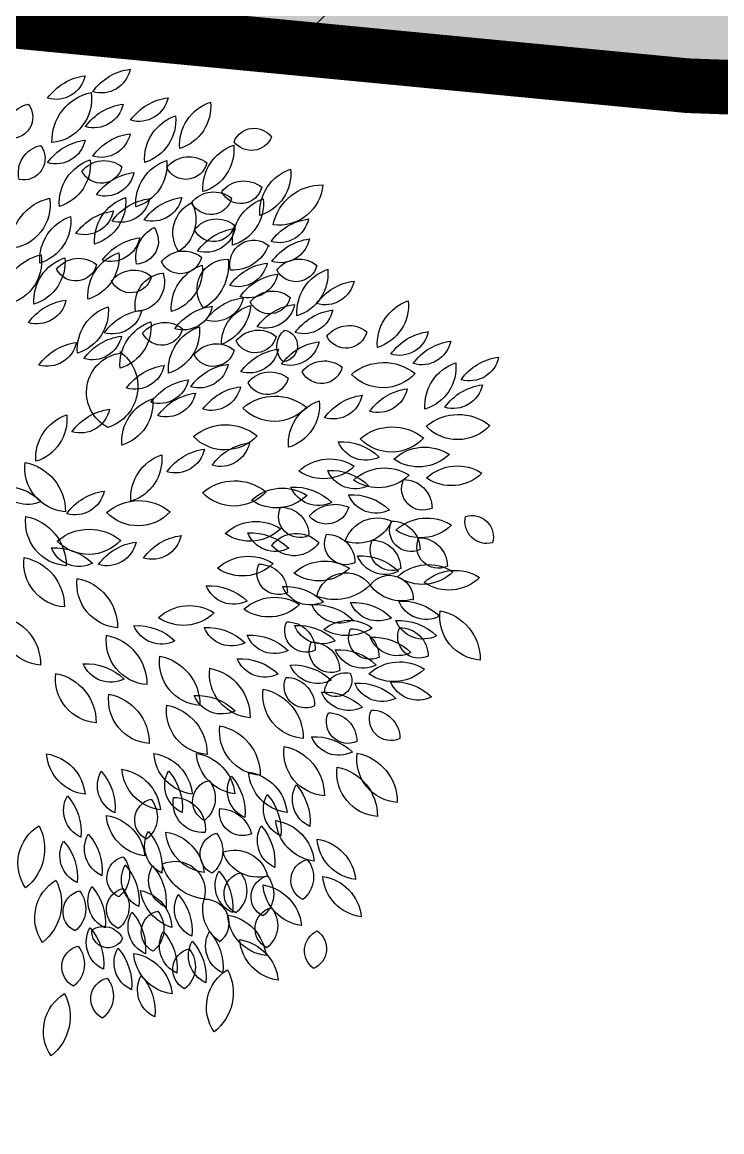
# Model space of a CAD drawing. Header units: metres. Extents: x 1097510 to 2158594, y 877039 to 1751652.
# Drawn here: x 1097627.96 to 1097634.37, y 877193.85 to 877204 of the extents above; entities that cross this region are included whole.
import ezdxf

# ---------------------------------------------------------------- set-up
doc = ezdxf.new("R2010")
doc.units = ezdxf.units.M
doc.header["$XCLIPFRAME"] = 0
doc.linetypes.add('DASHED', pattern=[0.75, 0.5, -0.25])
for name, color, linetype in [('C-TOPO-MINR', 8, 'Continuous'), ('DWGAUTOCAD.COM', 7, 'Continuous'), ('Foto Dron', 7, 'Continuous'), ('WWW.DWGAUTOCAD.COM', 7, 'Continuous')]:
    doc.layers.add(name, color=color, linetype=linetype)
picture_1 = doc.add_image_def('image1.tif', size_in_pixel=(3465, 4096))

# ---------------------------------------------------------------- blocks, each defined once
blk = doc.blocks.new('A$C40F70BF2')
at = {"color": 64}
for p, q in [((1.395, 3.412), (1.345, 4.14)), ((1.404, 3.622), (1.407, 3.935)), ((1.937, 3.412), (2.147, 3.983)), ((1.411, 3.538), (1.419, 3.905)), ((2.062, 3.679), (2.135, 3.824)), ((2.077, 3.788), (2.151, 3.896)), ((2.135, 3.824), (2.077, 3.788)), ((1.448, 3.313), (1.496, 3.752)), ((1.529, 3.679), (1.455, 3.289)), ((1.989, 3.487), (2.151, 3.679)), ((2.033, 3.595), (2.135, 3.727)), ((2.151, 3.679), (2.033, 3.595)), ((2.135, 3.727), (2.062, 3.679)), ((1.455, 3.289), (1.55, 3.622)), ((1.974, 3.403), (2.165, 3.619)), ((2.165, 3.571), (1.974, 3.403)), ((2.165, 3.619), (1.989, 3.487)), ((1.389, 3.49), (1.353, 3.553)), ((1.393, 3.445), (1.356, 3.526)), ((1.393, 3.403), (1.356, 3.493)), ((1.411, 3.334), (1.36, 3.445)), ((2.18, 3.523), (1.96, 3.294)), ((1.43, 3.289), (1.349, 3.412)), ((1.426, 3.264), (1.353, 3.376)), ((1.536, 2.871), (1.395, 3.412)), ((1.587, 3.114), (1.683, 3.328)), ((1.919, 2.785), (1.937, 3.412)), ((1.701, 3.289), (1.591, 3.078)), ((1.96, 3.006), (2.18, 3.198)), ((2.006, 2.139), (3.105, 3.225)), ((3.002, 3.21), (2.973, 3.114)), ((3.032, 3.234), (3.002, 3.162)), ((3.002, 3.162), (3.002, 3.21)), ((1.591, 3.078), (1.587, 3.114)), ((1.606, 2.916), (1.705, 3.132)), ((2.797, 3.138), (2.753, 2.909)), ((2.855, 3.162), (2.797, 2.933)), ((2.797, 2.933), (2.797, 3.138)), ((2.885, 3.162), (2.826, 2.957)), ((2.826, 2.957), (2.855, 3.162)), ((2.929, 3.174), (2.855, 3.006)), ((2.855, 3.006), (2.885, 3.162)), ((2.899, 3.018), (2.929, 3.174)), ((2.944, 3.15), (2.899, 3.018)), ((2.958, 3.186), (2.929, 3.066)), ((2.929, 3.066), (2.944, 3.15)), ((2.973, 3.114), (2.958, 3.186)), ((1.65, 2.748), (1.785, 3.066)), ((1.822, 2.967), (1.668, 2.733)), ((2.151, 3.066), (1.96, 2.933)), ((1.96, 2.933), (1.96, 3.006)), ((2.626, 2.774), (2.662, 3.065)), ((2.653, 2.781), (2.685, 3.069)), ((2.877, 2.934), (3.045, 2.983)), ((1.992, 2.139), (1.536, 2.871)), ((1.73, 2.628), (1.844, 2.883)), ((2.446, 2.617), (2.471, 2.889)), ((3.008, 2.919), (2.877, 2.934)), ((1.58, 2.772), (1.451, 2.841)), ((1.472, 2.791), (1.602, 2.739)), ((1.602, 2.739), (1.58, 2.772)), ((1.668, 2.733), (1.65, 2.748)), ((1.789, 2.517), (1.873, 2.748)), ((2.024, 2.154), (1.919, 2.785)), ((1.538, 2.69), (1.679, 2.617)), ((1.564, 2.648), (1.679, 2.596)), ((1.8, 2.478), (1.88, 2.664)), ((2.216, 2.359), (2.243, 2.624)), ((2.238, 2.386), (2.257, 2.647)), ((2.621, 2.684), (2.895, 2.703)), ((2.621, 2.677), (2.849, 2.673)), ((1.789, 2.411), (1.627, 2.469)), ((1.672, 2.415), (1.811, 2.369)), ((1.811, 2.369), (1.789, 2.411)), ((2.366, 2.415), (2.384, 2.442)), ((2.612, 2.4), (2.366, 2.415)), ((2.384, 2.442), (2.644, 2.427)), ((2.27, 2.33), (2.289, 2.356)), ((2.498, 2.311), (2.27, 2.33)), ((2.289, 2.356), (2.58, 2.344)), ((2.07, 2.139), (2.758, 2.02)), ((2.375, 2.079), (2.567, 2.21)), ((2.662, 2.072), (2.881, 2.203)), ((2.699, 2.053), (2.968, 2.206)), ((2.831, 2.016), (3.118, 2.199)), ((2.913, 2.012), (3.218, 2.176)), ((3.264, 2.165), (2.977, 2.001)), ((3.168, 1.952), (3.415, 2.135)), ((2.548, 2.035), (2.457, 2.046)), ((2.457, 2.046), (2.603, 1.863)), ((2.69, 1.84), (2.548, 2.035)), ((2.758, 2.02), (3.387, 1.915)), ((2.083, 2.012), (2.22, 1.967)), ((2.977, 2.001), (2.913, 2.012)), ((3.177, 1.747), (3.041, 1.93)), ((3.041, 1.93), (3.105, 1.915)), ((3.105, 1.915), (3.255, 1.736)), ((3.387, 1.915), (3.907, 1.867)), ((3.975, 1.885), (4.057, 1.915)), ((4.085, 1.904), (4.012, 1.878)), ((2.179, 1.762), (2.156, 1.818)), ((2.156, 1.818), (2.361, 1.788)), ((3.332, 1.747), (3.196, 1.889)), ((3.911, 1.863), (4.308, 1.837)), ((4.012, 1.878), (3.975, 1.885)), ((2.402, 1.714), (2.179, 1.762))]:
    blk.add_line(p, q, dxfattribs=at)
at = {"color": 60}
for p, q in [((1.378, 3.827), (1.371, 4.019)), ((1.386, 3.761), (1.393, 4.004)), ((2.369, 2.481), (2.676, 2.471))]:
    blk.add_line(p, q, dxfattribs=at)
at = {"color": 62}
for p, q in [((0.438, 2.456), (0.018, 2.796)), ((0.505, 2.608), (0.623, 2.404)), ((0.211, 2.512), (0.476, 2.476)), ((0.696, 2.548), (0.916, 2.356)), ((0.916, 2.356), (0.784, 2.5)), ((0.314, 2.44), (0.828, 2.38)), ((1.381, 2.214), (0.438, 2.456)), ((0.96, 2.476), (1.196, 2.295)), ((0.696, 2.187), (1.034, 2.295)), ((1.431, 2.32), (1.592, 2.199)), ((1.269, 2.236), (0.96, 2.103)), ((1.019, 2.067), (1.269, 2.236)), ((1.078, 2.062), (1.295, 2.219)), ((1.129, 2.052), (1.321, 2.219)), ((1.313, 2.055), (1.578, 2.175)), ((1.974, 2.139), (1.381, 2.214)), ((1.387, 2.043), (1.665, 2.187)), ((2.006, 2.139), (2.548, 0.855)), ((1.974, 2.113), (0.228, 1.183)), ((1.974, 2.128), (0.802, 0.571)), ((2.003, 2.103), (1.827, 0.082)), ((1.225, 1.959), (1.46, 1.862)), ((1.284, 2.007), (1.504, 1.898)), ((1.974, 1.995), (1.915, 1.405)), ((2.179, 1.676), (2.175, 1.605)), ((2.179, 1.314), (2.179, 1.676)), ((0.814, 1.513), (0.578, 1.562)), ((0.593, 1.61), (0.902, 1.562)), ((0.96, 1.586), (0.667, 1.646)), ((0.872, 1.345), (1.019, 1.586)), ((0.902, 1.562), (0.96, 1.586)), ((0.989, 1.405), (1.093, 1.646)), ((2.175, 1.605), (2.175, 1.512)), ((2.193, 1.613), (2.184, 1.501)), ((2.197, 1.46), (2.193, 1.613)), ((2.257, 1.544), (2.257, 1.534)), ((2.298, 1.486), (2.27, 1.56)), ((2.27, 1.56), (2.521, 1.501)), ((0.461, 1.429), (0.667, 1.442)), ((0.578, 1.405), (0.461, 1.429)), ((0.476, 1.465), (0.696, 1.478)), ((0.667, 1.442), (0.476, 1.465)), ((0.696, 1.478), (0.549, 1.526)), ((0.549, 1.526), (0.814, 1.513)), ((1.231, 1.403), (1.462, 1.445)), ((1.475, 1.237), (1.504, 1.501)), ((2.175, 1.512), (2.165, 1.441)), ((2.165, 1.441), (2.165, 1.363)), ((2.184, 1.501), (2.179, 1.407)), ((2.197, 1.392), (2.197, 1.46)), ((2.225, 1.501), (2.211, 1.378)), ((2.216, 1.34), (2.225, 1.422)), ((2.225, 1.422), (2.225, 1.501)), ((2.247, 1.46), (2.243, 1.389)), ((2.257, 1.534), (2.247, 1.46)), ((2.261, 1.213), (2.261, 1.535)), ((2.548, 1.441), (2.298, 1.486)), ((0.387, 1.333), (0.505, 1.357)), ((0.417, 1.381), (0.578, 1.405)), ((0.505, 1.357), (0.417, 1.381)), ((1.206, 1.34), (1.436, 1.403)), ((1.915, 1.405), (1.871, 0.852)), ((2.179, 1.407), (2.179, 1.314)), ((2.206, 1.277), (2.197, 1.392)), ((2.211, 1.378), (2.211, 1.172)), ((2.216, 1.273), (2.216, 1.34)), ((2.243, 1.389), (2.238, 1.303)), ((2.279, 1.396), (2.275, 1.314)), ((2.275, 1.314), (2.275, 1.247)), ((2.289, 1.318), (2.279, 1.396)), ((2.289, 1.157), (2.289, 1.318)), ((2.307, 1.37), (2.302, 1.292)), ((2.307, 1.023), (2.307, 1.37)), ((2.334, 0.926), (2.343, 1.325)), ((1.254, 1.008), (1.313, 1.249)), ((1.327, 1.093), (1.342, 1.273)), ((1.944, 1.141), (1.944, 1.261)), ((1.944, 1.261), (2.077, 1.08)), ((2.062, 1.026), (1.947, 1.204)), ((2.206, 1.105), (2.206, 1.277)), ((2.225, 1.157), (2.216, 1.273)), ((2.229, 1.232), (2.225, 1.157)), ((2.238, 1.303), (2.229, 1.232)), ((2.27, 1.109), (2.261, 1.213)), ((2.275, 1.247), (2.27, 1.18)), ((2.302, 1.292), (2.293, 1.224)), ((2.293, 1.224), (2.293, 1.154)), ((2.371, 0.847), (2.357, 1.299)), ((2.433, 1.267), (2.637, 1.215)), ((2.471, 1.236), (2.65, 1.152)), ((1.019, 1.056), (1.21, 1.129)), ((1.049, 1.105), (1.24, 1.165)), ((2.077, 0.948), (1.944, 1.141)), ((2.211, 1.172), (2.206, 1.105)), ((2.27, 1.18), (2.27, 1.109)), ((2.293, 1.015), (2.289, 1.157)), ((2.293, 1.154), (2.289, 1.083)), ((2.289, 1.083), (2.293, 1.015)), ((2.311, 0.948), (2.307, 1.023)), ((2.69, 1.027), (2.571, 0.922)), ((2.699, 1.008), (2.594, 0.922)), ((0.843, 0.792), (0.989, 0.876)), ((0.872, 0.864), (1.049, 0.924)), ((0.989, 0.876), (0.872, 0.864)), ((1.049, 0.924), (0.931, 0.912)), ((1.709, 0.671), (1.871, 0.912)), ((1.871, 0.852), (1.798, 0.13)), ((2.548, 0.855), (3.647, 0.814)), ((3.063, 0.941), (2.995, 0.87)), ((3.095, 0.937), (3.013, 0.851)), ((0.814, 0.744), (0.96, 0.804)), ((0.96, 0.804), (0.843, 0.792)), ((1.915, 0.696), (1.93, 0.792)), ((1.93, 0.792), (2.062, 0.647)), ((2.077, 0.491), (1.915, 0.696)), ((1.886, 0.527), (1.886, 0.587)), ((1.886, 0.587), (2.003, 0.322)), ((2.003, 0.154), (1.886, 0.527))]:
    blk.add_line(p, q, dxfattribs=at)
at = {"color": 60}
for centre, radius, start, end in [((7.228, 3.925), 5.886, 178.201, 184.8569), ((-12.631, -2.337), 15.387, 20.511, 24.7274), ((-4.468, 3.341), 6.654, 358.6497, 6.1521), ((3.986, 2.93), 2.121, 151.1341, 194.9744), ((3.081, 3.443), 1.737, 181.0191, 200.3048), ((4.255, 2.671), 1.249, 148.3784, 158.7208), ((3.488, 1.763), 1.537, 103.7474, 164.6646), ((3.323, 2.824), 1.195, 162.4534, 194.3671), ((1.484, 3.655), 1.692, 336.4968, 341.7386), ((-12.631, -2.337), 15.387, 19.9468, 20.1294), ((1.484, 3.655), 1.692, 293.0839, 334.2208), ((1.388, 3.636), 1.607, 210.2718, 288.6073), ((11.205, 34.008), 33.156, 250.2818, 253.6131), ((3.081, 3.443), 1.737, 202.0613, 214.4357), ((3.081, 3.443), 1.737, 216.4922, 227.1869), ((2.648, -1.238), 3.457, 62.9286, 99.782), ((1.97, 0.03), 2.073, 93.8052, 134.9428), ((0.206, 3.365), 2.134, 278.5823, 322.5951), ((14.63, -0.992), 13.028, 166.2796, 174.8216), ((0.371, 0.432), 2.394, 34.5841, 45.0988), ((3.478, 4.556), 2.822, 241.8528, 251.6799), ((-1.258, 3.332), 3.452, 304.8805, 336.243), ((-5.402, 1.247), 7.481, 350.4062, 5.6425), ((3.808, 1.866), 1.768, 177.0625, 221.9788), ((3.478, 4.556), 2.822, 253.6434, 263.8215), ((3.478, 4.556), 2.822, 265.3232, 284.5956), ((0.371, 0.432), 2.394, 26.5664, 32.4272), ((4.234, -0.992), 3.827, 137.0982, 156.8626), ((-1.183, 2.66), 2.05, 312.2483, 325.4397), ((0.371, 0.432), 2.394, 14.3751, 24.9555), ((0.622, 0.416), 0.842, 95.4287, 120.3984), ((10.9, 35.08), 35.029, 256.4454, 258.0204), ((2.731, 4.141), 3.451, 266.0609, 285.3989), ((5.057, -2.3), 3.867, 133.3547, 142.8755), ((1.268, 2.121), 1.986, 292.1292, 305.3212), ((2.112, 0.756), 0.732, 226.5793, 260.5482)]:
    blk.add_arc(centre, radius, start, end, dxfattribs=at)
at = {"color": 62}
for points in [[(0.035, 2.801), (0.417, 2.5), (0.035, 2.801), (0.402, 2.657)], [(1.93, 2.091), (1.607, 1.923), (1.886, 2.091), (1.533, 2.055)], [(2.003, 2.043), (2.062, 1.465), (2.003, 2.031), (1.96, 1.586)], [(1.136, 1.682), (0.828, 1.766), (1.357, 1.79), (1.107, 1.911)], [(1.592, 1.393), (1.592, 1.61), (1.636, 1.478), (1.622, 1.682)], [(2.598, 1.303), (2.343, 1.34), (2.557, 1.407), (2.293, 1.467)], [(1.357, 1.297), (1.078, 1.201), (1.387, 1.357), (1.151, 1.273)], [(3.546, 0.816), (2.811, 0.852), (3.59, 0.804), (2.914, 0.708)]]:
    blk.add_solid(points, dxfattribs=at)
at = {"color": 64}
for points in [[(2.02, 2.234), (2.16, 2.54), (1.994, 2.357), (2.13, 2.691)], [(1.983, 2.159), (1.888, 2.598), (1.983, 2.159), (1.818, 2.432)], [(2.398, 2.087), (2.562, 2.203), (2.206, 2.12), (2.366, 2.203)], [(3.893, 1.874), (4.007, 1.93), (3.228, 1.952), (3.451, 2.12)]]:
    blk.add_solid(points, dxfattribs=at)
at = {"color": 60}
blk.add_solid([(2.003, 0.058), (2.385, 0.503), (2.018, 0.286), (2.4, 0.503)], dxfattribs=at)
blk = doc.blocks.new('A$C74456AAD')
at = {"color": 64, "linetype": 'Continuous'}
for centre, radius, start, end in [((1.8774, 4.89), 0.1402, 191.6172, 286.455), ((1.7069, 4.6059), 0.258, 35.4496, 82.6225), ((1.9197, 4.5755), 0.258, 35.4496, 82.6225), ((2.0901, 4.8596), 0.1402, 191.6172, 286.455), ((1.6983, 4.7556), 0.1402, 191.6172, 286.455), ((1.5279, 4.4715), 0.258, 35.4496, 82.6225), ((2.1293, 4.7214), 0.207, 171.3398, 264.5004), ((1.8741, 4.5226), 0.2354, 358.2313, 77.6088), ((1.567, 4.6857), 0.2075, 174.195, 252.9383), ((1.2914, 4.5028), 0.2153, 355.8674, 71.2659), ((1.7407, 4.4411), 0.258, 35.4496, 82.6225), ((1.9111, 4.7252), 0.1402, 191.6172, 286.455), ((1.7323, 4.6205), 0.2075, 174.195, 252.9383), ((1.4567, 4.4376), 0.2153, 355.8674, 71.2659), ((1.8774, 4.5858), 0.1402, 191.6172, 286.455), ((1.7069, 4.3017), 0.258, 35.4496, 82.6225), ((1.9197, 4.2713), 0.258, 35.4496, 82.6225), ((2.0901, 4.5554), 0.1402, 191.6172, 286.455), ((1.4571, 4.4822), 0.2075, 174.195, 252.9383), ((1.1816, 4.2993), 0.2153, 355.8674, 71.2659), ((1.4623, 4.3153), 0.1336, 38.2197, 128.9687), ((1.4766, 4.443), 0.1012, 193.6319, 333.5567), ((1.7739, 4.4104), 0.2075, 174.195, 252.9383), ((1.4983, 4.2275), 0.2153, 355.8674, 71.2659), ((1.8627, 4.2969), 0.1336, 38.2197, 128.9687), ((1.877, 4.4246), 0.1012, 193.6319, 333.5567), ((2.1353, 4.4125), 0.2075, 174.195, 252.9383), ((1.8597, 4.2297), 0.2153, 355.8674, 71.2659), ((1.6891, 4.1188), 0.258, 35.4496, 82.6225), ((1.8596, 4.4029), 0.1402, 191.6172, 286.455), ((1.2028, 4.2008), 0.1336, 38.2197, 128.9687), ((1.2171, 4.3285), 0.1012, 193.6319, 333.5567), ((1.3176, 4.2289), 0.2075, 174.195, 252.9383), ((1.042, 4.046), 0.2153, 355.8674, 71.2659), ((1.3448, 4.149), 0.1336, 38.2197, 128.9687), ((1.3591, 4.2767), 0.1012, 193.6319, 333.5567), ((1.4636, 4.0005), 0.258, 35.4496, 82.6225), ((1.634, 4.2846), 0.1402, 191.6172, 286.455), ((1.6147, 3.9952), 0.258, 35.4496, 82.6225), ((1.7851, 4.2793), 0.1402, 191.6172, 286.455), ((1.9687, 4.2345), 0.2075, 174.195, 252.9383), ((1.6931, 4.0517), 0.2153, 355.8674, 71.2659), ((1.607, 4.151), 0.1774, 152.7345, 237.5652), ((1.3785, 4.0892), 0.1596, 326.5839, 63.7158), ((1.9564, 4.2208), 0.1402, 191.6172, 286.455), ((1.786, 3.9367), 0.258, 35.4496, 82.6225), ((1.3312, 4.0214), 0.1336, 38.2197, 128.9687), ((1.2113, 3.8538), 0.258, 35.4496, 82.6225), ((1.3817, 4.1379), 0.1402, 191.6172, 286.455), ((1.3456, 4.1491), 0.1012, 193.6319, 333.5567), ((1.7158, 4.0506), 0.1091, 144.268, 267.1594), ((1.5517, 3.9715), 0.1616, 349.3272, 62.1002), ((1.1567, 3.9422), 0.1127, 345.0016, 131.2437), ((1.6614, 3.8103), 0.258, 35.4496, 82.6225), ((1.8319, 4.0944), 0.1402, 191.6172, 286.455), ((1.2582, 4.0973), 0.1844, 201.2986, 272.2744), ((1.4877, 3.8699), 0.1336, 38.2197, 128.9687), ((2, 3.9743), 0.2075, 174.195, 252.9383), ((1.7244, 3.7914), 0.2153, 355.8674, 71.2659), ((1.0598, 3.6911), 0.258, 35.4496, 82.6225), ((1.2303, 3.9752), 0.1402, 191.6172, 286.455), ((1.5069, 3.9355), 0.231, 172.7466, 240.4384), ((1.2822, 3.823), 0.1417, 321.3727, 92.2744), ((1.6059, 3.9159), 0.2075, 174.195, 252.9383), ((1.3304, 3.733), 0.2153, 355.8674, 71.2659), ((1.502, 3.9976), 0.1012, 193.6319, 333.5567), ((1.9826, 3.8355), 0.1336, 38.2197, 128.9687), ((1.997, 3.9632), 0.1012, 193.6319, 333.5567), ((1.7185, 3.8578), 0.1406, 162.6096, 267.7948), ((1.5669, 3.7508), 0.1499, 347.0695, 83.335), ((1.7231, 3.7798), 0.1336, 38.2197, 128.9687), ((1.7375, 3.9076), 0.1012, 193.6319, 333.5567), ((1.1728, 3.5273), 0.258, 35.4496, 82.6225), ((1.3432, 3.8114), 0.1402, 191.6172, 286.455), ((1.1239, 3.5674), 0.1845, 358.4611, 75.4063), ((1.3899, 3.7674), 0.2205, 185.5679, 248.2995), ((1.3191, 3.487), 0.258, 35.4496, 82.6225), ((1.4896, 3.7711), 0.1402, 191.6172, 286.455), ((1.652, 3.4684), 0.258, 35.4496, 82.6225), ((1.8225, 3.7525), 0.1402, 191.6172, 286.455), ((2.0503, 3.7197), 0.2075, 174.195, 252.9383), ((1.7747, 3.5369), 0.2153, 355.8674, 71.2659), ((1.8487, 3.6482), 0.2075, 174.195, 252.9383), ((1.5732, 3.4654), 0.2153, 355.8674, 71.2659), ((1.6197, 3.6249), 0.2075, 174.195, 252.9383), ((1.3441, 3.4421), 0.2153, 355.8674, 71.2659), ((1.5762, 3.5326), 0.1336, 38.2197, 128.9687), ((1.5905, 3.6603), 0.1012, 193.6319, 333.5567), ((1.333, 3.4322), 0.1336, 38.2197, 128.9687), ((1.9184, 3.6302), 0.1402, 191.6172, 286.455), ((1.7479, 3.3461), 0.258, 35.4496, 82.6225), ((1.3474, 3.5599), 0.1012, 193.6319, 333.5567), ((1.9068, 3.3636), 0.203, 125.3902, 252.2228), ((1.759, 3.3365), 0.187, 297.3232, 83.471), ((1.2438, 3.2131), 0.258, 35.4496, 82.6225), ((1.4143, 3.4972), 0.1402, 191.6172, 286.455), ((1.5466, 3.2071), 0.258, 35.4496, 82.6225), ((1.717, 3.4912), 0.1402, 191.6172, 286.455), ((1.186, 3.1071), 0.258, 35.4496, 82.6225), ((1.3564, 3.3911), 0.1402, 191.6172, 286.455), ((1.4317, 3.1395), 0.258, 35.4496, 82.6225), ((1.6022, 3.4236), 0.1402, 191.6172, 286.455), ((1.3988, 3.0767), 0.258, 35.4496, 82.6225), ((1.5692, 3.3607), 0.1402, 191.6172, 286.455), ((1.8404, 3.2851), 0.2075, 174.195, 252.9383), ((1.5648, 3.1023), 0.2153, 355.8674, 71.2659), ((1.8046, 3.0005), 0.258, 35.4496, 82.6225), ((1.9751, 3.2846), 0.1402, 191.6172, 286.455), ((2.2462, 3.209), 0.2075, 174.195, 252.9383), ((1.9706, 3.0261), 0.2153, 355.8674, 71.2659), ((1.2887, 2.9479), 0.2354, 49.6599, 129.0374), ((1.2924, 3.2713), 0.207, 222.7683, 315.929), ((1.1433, 2.8423), 0.258, 35.4496, 82.6225), ((1.3137, 3.1264), 0.1402, 191.6172, 286.455), ((1.5265, 3.096), 0.1402, 191.6172, 286.455), ((1.356, 2.8119), 0.258, 35.4496, 82.6225), ((1.7976, 3.0204), 0.2075, 174.195, 252.9383), ((1.522, 2.8375), 0.2153, 355.8674, 71.2659), ((2.2812, 2.7745), 0.2354, 101.0885, 180.466), ((2.0306, 2.9791), 0.207, 274.1969, 7.3576), ((2.3397, 2.6361), 0.258, 86.8782, 134.0511), ((2.2239, 2.9465), 0.1402, 243.0457, 337.8836), ((1.8296, 2.6138), 0.258, 35.4496, 82.6225), ((2.0001, 2.8979), 0.1402, 191.6172, 286.455), ((1.6992, 2.5896), 0.2354, 49.6599, 129.0374), ((1.7029, 2.913), 0.207, 222.7683, 315.929), ((2.0268, 2.7236), 0.207, 274.1969, 7.3576), ((2.2774, 2.519), 0.2354, 101.0885, 180.466), ((1.9324, 2.4546), 0.2354, 49.6599, 129.0374), ((1.6793, 2.3736), 0.258, 35.4496, 82.6225), ((1.8497, 2.6577), 0.1402, 191.6172, 286.455), ((1.936, 2.7781), 0.207, 222.7683, 315.929), ((2.0974, 2.3441), 0.258, 86.8782, 134.0511), ((1.9816, 2.6545), 0.1402, 243.0457, 337.8836), ((2.2859, 2.3252), 0.2354, 101.0885, 180.466), ((2.0353, 2.5297), 0.207, 274.1969, 7.3576), ((2.035, 2.227), 0.2354, 101.0885, 180.466), ((1.7845, 2.4316), 0.207, 274.1969, 7.3576), ((2.3985, 2.0504), 0.2354, 101.0885, 180.466), ((2.1479, 2.2549), 0.207, 274.1969, 7.3576), ((1.8966, 1.9581), 0.2354, 101.0885, 180.466), ((1.646, 2.1626), 0.207, 274.1969, 7.3576), ((1.9477, 1.7972), 0.258, 86.8782, 134.0511), ((1.8318, 2.1076), 0.1402, 243.0457, 337.8836), ((2.1362, 1.7783), 0.2354, 101.0885, 180.466), ((1.8856, 1.9828), 0.207, 274.1969, 7.3576), ((1.8853, 1.6801), 0.2354, 101.0885, 180.466), ((1.6347, 1.8846), 0.207, 274.1969, 7.3576)]:
    blk.add_arc(centre, radius, start, end, dxfattribs=at)
at = {"color": 62, "linetype": 'Continuous'}
for centre, radius, start, end in [((2.3013, 4.6354), 0.1012, 142.2033, 282.1281), ((2.1925, 4.5669), 0.1336, 346.7912, 77.5402), ((1.1545, 4.481), 0.1021, 21.8076, 143.8935), ((1.1672, 4.5821), 0.1036, 203.3183, 322.3827), ((2.2433, 4.4401), 0.1012, 142.2033, 282.1281), ((2.1345, 4.3717), 0.1336, 346.7912, 77.5402), ((1.1884, 4.3695), 0.2075, 174.195, 252.9383), ((0.9128, 4.1866), 0.2153, 355.8674, 71.2659), ((0.8341, 4.0801), 0.2354, 11.6008, 90.9783), ((1.0364, 4.3325), 0.207, 184.7092, 277.8699), ((2.325, 4.2212), 0.207, 171.3398, 264.5004), ((2.0698, 4.0224), 0.2354, 358.2313, 77.6088), ((0.8645, 3.8989), 0.258, 35.4496, 82.6225), ((1.0349, 4.183), 0.1402, 191.6172, 286.455), ((2.2275, 4.1452), 0.2075, 174.195, 252.9383), ((1.952, 3.9623), 0.2153, 355.8674, 71.2659), ((0.8603, 3.8046), 0.258, 35.4496, 82.6225), ((1.0307, 4.0886), 0.1402, 191.6172, 286.455), ((2.3649, 3.9547), 0.207, 171.3398, 264.5004), ((2.1097, 3.756), 0.2354, 358.2313, 77.6088), ((0.9422, 3.832), 0.1336, 38.2197, 128.9687), ((0.9565, 3.9597), 0.1012, 193.6319, 333.5567), ((2.2552, 3.9511), 0.2075, 174.195, 252.9383), ((1.9796, 3.7682), 0.2153, 355.8674, 71.2659), ((1.0132, 3.8961), 0.2075, 174.195, 252.9383), ((0.7376, 3.7132), 0.2153, 355.8674, 71.2659), ((1.0106, 3.6385), 0.258, 35.4496, 82.6225), ((1.1811, 3.9226), 0.1402, 191.6172, 286.455), ((0.6493, 3.6058), 0.258, 35.4496, 82.6225), ((0.8197, 3.8899), 0.1402, 191.6172, 286.455), ((1.0678, 3.6807), 0.1336, 38.2197, 128.9687), ((1.0821, 3.8084), 0.1012, 193.6319, 333.5567), ((0.75, 3.4692), 0.258, 35.4496, 82.6225), ((0.9204, 3.7533), 0.1402, 191.6172, 286.455), ((0.9304, 3.4956), 0.258, 35.4496, 82.6225), ((1.1008, 3.7797), 0.1402, 191.6172, 286.455), ((2.1808, 3.7998), 0.1402, 191.6172, 286.455), ((2.0103, 3.5157), 0.258, 35.4496, 82.6225), ((0.7063, 3.5183), 0.1336, 38.2197, 128.9687), ((0.7207, 3.646), 0.1012, 193.6319, 333.5567), ((1.0259, 3.556), 0.0762, 101.9577, 262.9028), ((0.9476, 3.5527), 0.0998, 313.6126, 51.2479), ((1.1346, 3.4966), 0.1336, 38.2197, 128.9687), ((0.8148, 3.3196), 0.258, 35.4496, 82.6225), ((0.9852, 3.6037), 0.1402, 191.6172, 286.455), ((1.149, 3.6243), 0.1012, 193.6319, 333.5567), ((1.9607, 3.3157), 0.258, 35.4496, 82.6225), ((2.1312, 3.5998), 0.1402, 191.6172, 286.455), ((1.0068, 3.284), 0.258, 35.4496, 82.6225), ((1.1772, 3.5681), 0.1402, 191.6172, 286.455), ((0.5424, 3.2417), 0.2354, 49.6599, 129.0374), ((0.8228, 3.3512), 0.1336, 38.2197, 128.9687), ((0.5461, 3.5651), 0.207, 222.7683, 315.929), ((0.8371, 3.4789), 0.1012, 193.6319, 333.5567), ((1.0783, 3.2991), 0.1336, 38.2197, 128.9687), ((1.0926, 3.4269), 0.1012, 193.6319, 333.5567), ((0.7819, 3.3507), 0.1402, 191.6172, 286.455), ((0.6114, 3.0666), 0.258, 35.4496, 82.6225), ((1.0556, 3.0828), 0.2354, 49.6599, 129.0374), ((1.053, 3.2751), 0.2075, 174.195, 252.9383), ((0.7774, 3.0922), 0.2153, 355.8674, 71.2659), ((1.0593, 3.4062), 0.207, 222.7683, 315.929), ((0.7428, 2.8453), 0.258, 86.8782, 134.0511), ((0.627, 3.1556), 0.1402, 243.0457, 337.8836), ((0.7978, 2.8066), 0.2153, 47.296, 122.6944), ((0.8267, 3.136), 0.2075, 225.6236, 304.3669), ((0.793, 2.71), 0.258, 86.8782, 134.0511), ((0.6772, 3.0204), 0.1402, 243.0457, 337.8836), ((0.9668, 2.6313), 0.258, 86.8782, 134.0511), ((0.8509, 2.9417), 0.1402, 243.0457, 337.8836), ((1.0208, 2.6687), 0.2153, 47.296, 122.6944), ((1.246, 2.6831), 0.2354, 49.6599, 129.0374), ((0.6947, 2.5952), 0.258, 86.8782, 134.0511), ((0.5788, 2.9056), 0.1402, 243.0457, 337.8836), ((1.0496, 2.9982), 0.2075, 225.6236, 304.3669), ((1.2497, 3.0066), 0.207, 222.7683, 315.929), ((0.7723, 2.646), 0.1616, 40.7558, 113.5288), ((0.8128, 2.8236), 0.1091, 195.6966, 318.588), ((0.9381, 2.7514), 0.1012, 245.0604, 24.9852), ((1.0291, 2.6605), 0.1336, 89.6483, 180.3973), ((0.5723, 2.584), 0.1596, 18.0124, 115.1444), ((0.6664, 2.8011), 0.1774, 204.163, 288.9938), ((1.1453, 2.5113), 0.2153, 47.296, 122.6944), ((1.17, 2.4147), 0.258, 86.8782, 134.0511), ((1.0542, 2.7251), 0.1402, 243.0457, 337.8836), ((1.1742, 2.8407), 0.2075, 225.6236, 304.3669), ((0.505, 2.5956), 0.1012, 245.0604, 24.9852), ((0.5959, 2.5047), 0.1336, 89.6483, 180.3973), ((0.8119, 2.5326), 0.1336, 89.6483, 180.3973), ((0.7209, 2.6234), 0.1012, 245.0604, 24.9852), ((0.9543, 2.5203), 0.1499, 38.498, 134.7636), ((0.9652, 2.7055), 0.1406, 214.0382, 319.2234), ((1.637, 2.6881), 0.1402, 191.6172, 286.455), ((1.4665, 2.404), 0.258, 35.4496, 82.6225), ((0.652, 2.3065), 0.258, 86.8782, 134.0511), ((0.5362, 2.6169), 0.1402, 243.0457, 337.8836), ((0.8208, 2.3242), 0.2153, 47.296, 122.6944), ((1.0398, 2.4823), 0.1012, 245.0604, 24.9852), ((1.1307, 2.3915), 0.1336, 89.6483, 180.3973), ((1.1814, 2.3472), 0.2153, 47.296, 122.6944), ((1.2103, 2.6767), 0.2075, 225.6236, 304.3669), ((0.7204, 2.3428), 0.1417, 12.8013, 143.703), ((0.8496, 2.6537), 0.2075, 225.6236, 304.3669), ((0.7725, 2.5886), 0.231, 224.1752, 291.8669), ((1.0061, 2.1621), 0.258, 86.8782, 134.0511), ((0.8903, 2.4725), 0.1402, 243.0457, 337.8836), ((1.3667, 2.1654), 0.258, 86.8782, 134.0511), ((1.2509, 2.4758), 0.1402, 243.0457, 337.8836), ((1.0568, 2.1536), 0.2153, 47.296, 122.6944), ((0.6848, 2.0866), 0.258, 86.8782, 134.0511), ((0.569, 2.397), 0.1402, 243.0457, 337.8836), ((0.8672, 2.0762), 0.258, 86.8782, 134.0511), ((0.7514, 2.3866), 0.1402, 243.0457, 337.8836), ((1.0857, 2.4831), 0.2075, 225.6236, 304.3669), ((1.4601, 2.1143), 0.2153, 47.296, 122.6944), ((0.7069, 2.0756), 0.1845, 49.8897, 126.8348), ((1.4889, 2.4437), 0.2075, 225.6236, 304.3669), ((0.607, 2.1772), 0.1012, 245.0604, 24.9852), ((0.6979, 2.0863), 0.1336, 89.6483, 180.3973), ((0.7164, 2.4082), 0.2205, 236.9964, 299.7281), ((0.9504, 1.9784), 0.258, 86.8782, 134.0511), ((0.8346, 2.2887), 0.1402, 243.0457, 337.8836), ((0.9086, 2.21), 0.1012, 245.0604, 24.9852), ((0.9996, 2.1192), 0.1336, 89.6483, 180.3973), ((1.3766, 1.9685), 0.258, 86.8782, 134.0511), ((1.2607, 2.2789), 0.1402, 243.0457, 337.8836), ((1.7081, 1.977), 0.258, 86.8782, 134.0511), ((1.5923, 2.2874), 0.1402, 243.0457, 337.8836), ((0.7926, 2.1147), 0.1012, 245.0604, 24.9852), ((0.8836, 2.0238), 0.1336, 89.6483, 180.3973), ((1.1733, 1.9324), 0.258, 86.8782, 134.0511), ((1.0575, 2.2428), 0.1402, 243.0457, 337.8836), ((0.757, 1.8635), 0.258, 86.8782, 134.0511), ((0.6411, 2.1739), 0.1402, 243.0457, 337.8836), ((0.97, 1.7913), 0.258, 86.8782, 134.0511), ((0.8542, 2.1017), 0.1402, 243.0457, 337.8836), ((1.2202, 1.8211), 0.258, 86.8782, 134.0511), ((1.1043, 2.1315), 0.1402, 243.0457, 337.8836), ((1.6458, 1.8599), 0.2354, 101.0885, 180.466), ((1.3952, 2.0645), 0.207, 274.1969, 7.3576), ((0.7693, 1.9758), 0.0762, 153.3863, 314.3314), ((0.7231, 1.9126), 0.0998, 5.0412, 102.6765), ((1.1581, 2.0067), 0.207, 274.1969, 7.3576), ((1.4087, 1.8022), 0.2354, 101.0885, 180.466), ((0.6652, 1.706), 0.258, 86.8782, 134.0511), ((0.5493, 2.0164), 0.1402, 243.0457, 337.8836), ((0.9119, 1.9475), 0.1012, 245.0604, 24.9852), ((1.0028, 1.8567), 0.1336, 89.6483, 180.3973), ((0.8225, 1.6634), 0.258, 86.8782, 134.0511), ((0.7067, 1.9738), 0.1402, 243.0457, 337.8836), ((0.9072, 1.9086), 0.207, 274.1969, 7.3576), ((1.1578, 1.704), 0.2354, 101.0885, 180.466), ((1.4236, 1.6473), 0.258, 86.8782, 134.0511), ((1.3078, 1.9577), 0.1402, 243.0457, 337.8836), ((0.5087, 1.7933), 0.1012, 245.0604, 24.9852), ((0.5996, 1.7025), 0.1336, 89.6483, 180.3973), ((1.6121, 1.6284), 0.2354, 101.0885, 180.466), ((1.3616, 1.833), 0.207, 274.1969, 7.3576), ((0.7119, 1.7802), 0.1012, 245.0604, 24.9852), ((0.8029, 1.6893), 0.1336, 89.6483, 180.3973), ((1.3613, 1.5303), 0.2354, 101.0885, 180.466), ((1.1107, 1.7348), 0.207, 274.1969, 7.3576), ((0.8697, 1.4525), 0.258, 86.8782, 134.0511), ((0.7538, 1.7629), 0.1402, 243.0457, 337.8836), ((0.7136, 1.4019), 0.2354, 101.0885, 180.466), ((0.4631, 1.6064), 0.207, 274.1969, 7.3576), ((1.0582, 1.4336), 0.2354, 101.0885, 180.466), ((0.8076, 1.6382), 0.207, 274.1969, 7.3576), ((1.4598, 1.4186), 0.2153, 98.7246, 174.123), ((1.2202, 1.6466), 0.2075, 277.0522, 355.7954), ((1.421, 1.6458), 0.2075, 277.0522, 355.7954), ((1.6606, 1.4179), 0.2153, 98.7246, 174.123), ((2.1672, 1.4164), 0.2153, 98.7246, 174.123), ((1.9276, 1.6444), 0.2075, 277.0522, 355.7954), ((0.8073, 1.3355), 0.2354, 101.0885, 180.466), ((0.5567, 1.54), 0.207, 274.1969, 7.3576), ((1.2131, 1.3303), 0.2153, 98.7246, 174.123), ((0.9735, 1.5583), 0.2075, 277.0522, 355.7954), ((1.4554, 1.3531), 0.258, 138.3068, 185.4797), ((1.1405, 1.456), 0.1402, 294.4743, 29.3122), ((1.7515, 1.377), 0.258, 138.3068, 185.4797), ((1.4366, 1.4799), 0.1402, 294.4743, 29.3122), ((1.8114, 1.3438), 0.2153, 98.7246, 174.123), ((1.5717, 1.5717), 0.2075, 277.0522, 355.7954), ((2.0691, 1.3753), 0.258, 138.3068, 185.4797), ((1.7542, 1.4783), 0.1402, 294.4743, 29.3122), ((1.1485, 1.3114), 0.258, 138.3068, 185.4797), ((0.8336, 1.4144), 0.1402, 294.4743, 29.3122), ((1.4714, 1.42), 0.1336, 141.0769, 231.8259), ((1.3437, 1.4056), 0.1012, 296.489, 76.4138), ((1.2855, 1.2663), 0.258, 138.3068, 185.4797), ((0.9706, 1.3693), 0.1402, 294.4743, 29.3122), ((1.5344, 1.2742), 0.1499, 89.9266, 186.1921), ((1.3965, 1.3981), 0.1406, 265.4668, 10.652), ((1.7451, 1.3317), 0.1336, 141.0769, 231.8259), ((1.6174, 1.3173), 0.1012, 296.489, 76.4138), ((2.2291, 1.2602), 0.258, 138.3068, 185.4797), ((1.9142, 1.3632), 0.1402, 294.4743, 29.3122), ((1.2091, 1.3526), 0.1091, 247.1252, 10.0166), ((1.3227, 1.2102), 0.1616, 92.1843, 164.9574), ((1.6454, 1.3537), 0.2075, 277.0522, 355.7954), ((1.885, 1.1257), 0.2153, 98.7246, 174.123), ((1.314, 1.1178), 0.258, 138.3068, 185.4797), ((0.9991, 1.2208), 0.1402, 294.4743, 29.3122), ((1.3649, 1.2755), 0.2075, 277.0522, 355.7954), ((1.6045, 1.0475), 0.2153, 98.7246, 174.123), ((1.8468, 1.0913), 0.258, 138.3068, 185.4797), ((1.5319, 1.1943), 0.1402, 294.4743, 29.3122), ((2.3792, 1.1816), 0.2354, 152.5171, 231.8946), ((2.063, 1.1133), 0.207, 325.6255, 58.7861), ((1.436, 1.1704), 0.1336, 141.0769, 231.8259), ((1.3083, 1.156), 0.1012, 296.489, 76.4138), ((2.1306, 1.0788), 0.258, 138.3068, 185.4797), ((1.8157, 1.1818), 0.1402, 294.4743, 29.3122), ((2.2468, 1.046), 0.258, 138.3068, 185.4797), ((1.932, 1.149), 0.1402, 294.4743, 29.3122), ((1.2465, 1.0152), 0.1596, 69.441, 166.5729), ((1.1354, 1.2242), 0.1774, 255.5916, 340.4224), ((1.5274, 0.9805), 0.1417, 64.2298, 195.1316), ((1.3677, 1.1746), 0.231, 275.6038, 343.2955), ((1.8274, 0.9292), 0.258, 138.3068, 185.4797), ((1.5125, 1.0321), 0.1402, 294.4743, 29.3122), ((1.9557, 0.9332), 0.258, 138.3068, 185.4797), ((1.6408, 1.0361), 0.1402, 294.4743, 29.3122), ((1.8763, 1.0594), 0.1336, 141.0769, 231.8259), ((1.7486, 1.045), 0.1012, 296.489, 76.4138), ((1.1957, 0.969), 0.1336, 141.0769, 231.8259), ((1.068, 0.9546), 0.1012, 296.489, 76.4138), ((1.3231, 0.9842), 0.1336, 141.0769, 231.8259), ((1.1954, 0.9698), 0.1012, 296.489, 76.4138), ((1.5132, 0.9045), 0.258, 138.3068, 185.4797), ((1.1983, 1.0075), 0.1402, 294.4743, 29.3122), ((0.9053, 1.0255), 0.2075, 277.0522, 355.7954), ((1.145, 0.7975), 0.2153, 98.7246, 174.123), ((2.1142, 0.8319), 0.258, 138.3068, 185.4797), ((1.7993, 0.9349), 0.1402, 294.4743, 29.3122), ((2.2995, 0.9243), 0.2354, 152.5171, 231.8946), ((1.9834, 0.8559), 0.207, 325.6255, 58.7861), ((1.3864, 0.8309), 0.1127, 87.8587, 234.1008), ((1.2126, 0.8954), 0.1844, 304.1557, 15.1316), ((1.7055, 0.7931), 0.258, 138.3068, 185.4797), ((1.3906, 0.896), 0.1402, 294.4743, 29.3122), ((1.7279, 0.8034), 0.1845, 101.3182, 178.2634), ((1.4738, 1.0183), 0.2205, 288.425, 351.1567), ((1.8785, 0.9093), 0.1336, 141.0769, 231.8259), ((1.7508, 0.8948), 0.1012, 296.489, 76.4138), ((2.0835, 0.8983), 0.1336, 141.0769, 231.8259), ((1.9558, 0.8839), 0.1012, 296.489, 76.4138), ((1.1768, 0.819), 0.1336, 141.0769, 231.8259), ((1.0491, 0.8046), 0.1012, 296.489, 76.4138), ((1.0729, 0.8829), 0.2075, 277.0522, 355.7954), ((1.3125, 0.6549), 0.2153, 98.7246, 174.123), ((1.7139, 0.8031), 0.1336, 141.0769, 231.8259), ((1.5862, 0.7887), 0.1012, 296.489, 76.4138), ((1.9249, 0.7103), 0.258, 138.3068, 185.4797), ((1.61, 0.8133), 0.1402, 294.4743, 29.3122), ((1.5584, 0.6196), 0.258, 138.3068, 185.4797), ((1.2436, 0.7225), 0.1402, 294.4743, 29.3122), ((1.7765, 0.619), 0.258, 138.3068, 185.4797), ((1.4616, 0.722), 0.1402, 294.4743, 29.3122), ((1.8654, 0.7145), 0.0998, 56.4697, 154.1051), ((1.8448, 0.79), 0.0762, 204.8148, 5.76), ((2.1222, 0.6368), 0.258, 138.3068, 185.4797), ((1.8074, 0.7398), 0.1402, 294.4743, 29.3122), ((1.6393, 0.5733), 0.258, 138.3068, 185.4797), ((1.3244, 0.6762), 0.1402, 294.4743, 29.3122), ((2.0897, 0.6376), 0.1336, 141.0769, 231.8259), ((1.962, 0.6232), 0.1012, 296.489, 76.4138)]:
    blk.add_arc(centre, radius, start, end, dxfattribs=at)
at = {"color": 60, "linetype": 'Continuous'}
for centre, radius, start, end in [((0.633, 3.7471), 0.2075, 174.195, 252.9383), ((0.3575, 3.5642), 0.2153, 355.8674, 71.2659), ((0.4691, 3.6511), 0.1402, 191.6172, 286.455), ((0.2986, 3.367), 0.258, 35.4496, 82.6225), ((0.193, 3.3223), 0.258, 35.4496, 82.6225), ((0.3635, 3.6064), 0.1402, 191.6172, 286.455), ((0.1373, 3.5305), 0.1402, 191.6172, 286.455), ((-0.0331, 3.2464), 0.258, 35.4496, 82.6225), ((0.4085, 3.4549), 0.2075, 174.195, 252.9383), ((0.1329, 3.272), 0.2153, 355.8674, 71.2659), ((0.0435, 3.1159), 0.258, 35.4496, 82.6225), ((0.2139, 3.4), 0.1402, 191.6172, 286.455), ((0.3987, 3.097), 0.258, 35.4496, 82.6225), ((0.5691, 3.3811), 0.1402, 191.6172, 286.455), ((0.1895, 2.9965), 0.2354, 49.6599, 129.0374), ((0.1932, 3.3199), 0.207, 222.7683, 315.929), ((0.5014, 2.9378), 0.2354, 49.6599, 129.0374), ((0.5051, 3.2613), 0.207, 222.7683, 315.929), ((0.3487, 2.8623), 0.2153, 47.296, 122.6944), ((0.3775, 3.1918), 0.2075, 225.6236, 304.3669), ((0.1946, 2.7737), 0.2153, 47.296, 122.6944), ((0.2235, 3.1032), 0.2075, 225.6236, 304.3669), ((0.5388, 2.7639), 0.2153, 47.296, 122.6944), ((0.5677, 3.0934), 0.2075, 225.6236, 304.3669), ((0.3568, 2.8813), 0.1012, 245.0604, 24.9852), ((0.4478, 2.7904), 0.1336, 89.6483, 180.3973), ((0.1264, 2.6531), 0.1021, 73.2361, 195.322), ((0.0552, 2.7261), 0.1036, 254.7469, 13.8113), ((0.3389, 2.5277), 0.2153, 47.296, 122.6944), ((0.4136, 2.6858), 0.1012, 245.0604, 24.9852), ((0.5045, 2.5949), 0.1336, 89.6483, 180.3973), ((0.3677, 2.8571), 0.2075, 225.6236, 304.3669), ((0.2846, 2.607), 0.1012, 245.0604, 24.9852), ((0.3755, 2.5162), 0.1336, 89.6483, 180.3973), ((0.3318, 2.3077), 0.2153, 47.296, 122.6944), ((0.2058, 2.2806), 0.2153, 47.296, 122.6944), ((0.3606, 2.6372), 0.2075, 225.6236, 304.3669), ((0.5155, 2.3597), 0.1127, 36.4302, 182.6723), ((0.2347, 2.6101), 0.2075, 225.6236, 304.3669), ((0.4575, 2.5358), 0.1844, 252.7272, 323.703), ((0.0711, 2.2788), 0.207, 274.1969, 7.3576), ((0.3217, 2.0743), 0.2354, 101.0885, 180.466), ((0.4575, 2.0934), 0.258, 86.8782, 134.0511), ((0.3417, 2.4038), 0.1402, 243.0457, 337.8836), ((0.4717, 2.0013), 0.258, 86.8782, 134.0511), ((0.3559, 2.3117), 0.1402, 243.0457, 337.8836), ((0.3753, 2.1825), 0.1012, 245.0604, 24.9852), ((0.4662, 2.0916), 0.1336, 89.6483, 180.3973), ((0.593, 1.9226), 0.258, 86.8782, 134.0511), ((0.4772, 2.233), 0.1402, 243.0457, 337.8836), ((0.4667, 1.8485), 0.2153, 47.296, 122.6944), ((0.4956, 2.178), 0.2075, 225.6236, 304.3669), ((0.4956, 1.7125), 0.258, 86.8782, 134.0511), ((0.3797, 2.0229), 0.1402, 243.0457, 337.8836), ((0.8453, 1.3292), 0.2075, 277.0522, 355.7954), ((1.0849, 1.1012), 0.2153, 98.7246, 174.123), ((0.8894, 1.0139), 0.2153, 98.7246, 174.123), ((0.6498, 1.2419), 0.2075, 277.0522, 355.7954), ((1.0074, 1.0465), 0.1336, 141.0769, 231.8259), ((0.8797, 1.0321), 0.1012, 296.489, 76.4138), ((0.8626, 0.8382), 0.2153, 98.7246, 174.123), ((0.623, 1.0662), 0.2075, 277.0522, 355.7954), ((0.9144, 0.7096), 0.1021, 124.6647, 246.7506), ((0.813, 0.6995), 0.1036, 306.1755, 65.2398), ((1.2552, 0.5395), 0.2153, 98.7246, 174.123), ((1.0156, 0.7675), 0.2075, 277.0522, 355.7954), ((1.5653, 0.6253), 0.1336, 141.0769, 231.8259), ((1.4376, 0.6108), 0.1012, 296.489, 76.4138), ((1.5161, 0.702), 0.2075, 277.0522, 355.7954), ((1.7557, 0.474), 0.2153, 98.7246, 174.123), ((1.9908, 0.5404), 0.258, 138.3068, 185.4797), ((1.6759, 0.6433), 0.1402, 294.4743, 29.3122), ((1.4887, 0.5015), 0.2354, 152.5171, 231.8946), ((1.1726, 0.4331), 0.207, 325.6255, 58.7861), ((1.88, 0.4118), 0.258, 138.3068, 185.4797), ((1.5651, 0.5148), 0.1402, 294.4743, 29.3122), ((1.9527, 0.4869), 0.1336, 141.0769, 231.8259), ((1.825, 0.4725), 0.1012, 296.489, 76.4138), ((2.2588, 0.3887), 0.2354, 152.5171, 231.8946), ((1.9426, 0.3203), 0.207, 325.6255, 58.7861)]:
    blk.add_arc(centre, radius, start, end, dxfattribs=at)

msp = doc.modelspace()

# ---------------------------------------------------------------- hatches: boundary and pattern name
at = {"transparency": 33554602}
h = msp.add_hatch(dxfattribs=at)
h.set_pattern_fill('AR-CONC', color=9, scale=0.01)
h.paths.add_polyline_path([(1097752.597, 877208.238), (1097757.845, 877212.044), (1097762.109, 877214.901), (1097765.432, 877216.837), (1097757.759, 877219.046), (1097752.07, 877217.484), (1097742.692, 877214.472), (1097730.221, 877208.152), (1097717.752, 877207.699), (1097699.58, 877208.171), (1097684.374, 877204.599), (1097671.585, 877204.296), (1097656.247, 877206.197), (1097634.311, 877207.796), (1097624.402, 877208.489), (1097612.512, 877219.361), (1097613.526, 877222.017), (1097614.217, 877223.918), (1097605.154, 877225.956), (1097599.413, 877226.657), (1097600.381, 877223.138), (1097605.528, 877219.999), (1097610.754, 877215.512), (1097615.313, 877211.011), (1097623.572, 877204.428), (1097634.053, 877203.423), (1097648.747, 877202.896), (1097665.209, 877201.516), (1097687.817, 877201.494), (1097702.372, 877204.916), (1097709.087, 877204.78), (1097724.138, 877203.189), (1097735.028, 877205.815), (1097743.406, 877209.884), (1097746.929, 877210.428), (1097748.356, 877212.762)])

# ---------------------------------------------------------------- linework, layer by layer
at = {"color": 7, "true_color": 0xf0f0f0, "elevation": 1524.878, "flags": 128}
msp.add_lwpolyline([(1097651.036, 877183.937), (1097624.371, 877189.152), (1097601.717, 877201.283), (1097585.811, 877208.209), (1097545.543, 877219.548), (1097517.351, 877236.173), (1097527.243, 877232.341), (1097539.636, 877228.064), (1097550.862, 877225.231), (1097562.732, 877222.551), (1097577.57, 877222.218), (1097589.407, 877223.274), (1097597.077, 877223.052), (1097600.381, 877223.138), (1097605.528, 877219.999), (1097610.754, 877215.512), (1097615.313, 877211.011), (1097623.572, 877204.428), (1097634.053, 877203.423), (1097648.747, 877202.896)], dxfattribs=at)
at = {"color": 7, "linetype": 'DASHED', "true_color": 0xf0f0f0, "const_width": 0.5, "elevation": 1540, "flags": 128}
msp.add_lwpolyline([(1097752.597, 877208.238), (1097757.845, 877212.044), (1097762.109, 877214.901), (1097765.432, 877216.837), (1097757.759, 877219.046), (1097752.07, 877217.484), (1097742.692, 877214.472), (1097730.221, 877208.152), (1097717.752, 877207.699), (1097699.58, 877208.171), (1097684.374, 877204.599), (1097671.585, 877204.296), (1097656.247, 877206.197), (1097634.311, 877207.796), (1097624.402, 877208.489), (1097612.512, 877219.361), (1097613.526, 877222.017), (1097614.217, 877223.918), (1097605.154, 877225.956), (1097599.413, 877226.657), (1097600.381, 877223.138), (1097605.528, 877219.999), (1097610.754, 877215.512), (1097615.313, 877211.011), (1097623.572, 877204.428), (1097634.053, 877203.423), (1097648.747, 877202.896), (1097665.209, 877201.516), (1097687.817, 877201.494), (1097702.372, 877204.916), (1097709.087, 877204.78), (1097724.138, 877203.189), (1097735.028, 877205.815), (1097743.406, 877209.884), (1097746.929, 877210.428), (1097748.356, 877212.762), (1097752.597, 877208.238)], dxfattribs=at)
at = {"layer": 'C-TOPO-MINR', "elevation": 1503.75, "flags": 128}
msp.add_lwpolyline([(1097630.438, 877203.77), (1097634.305, 877207.7), (1097634.323, 877207.777), (1097634.342, 877207.785), (1097634.343, 877207.794)], dxfattribs=at)

# ---------------------------------------------------------------- block references
at = {"layer": 'DWGAUTOCAD.COM', "xscale": -1.938528692919776, "yscale": 1.938528692919776, "zscale": 1.938528692919776}
msp.add_blockref('A$C74456AAD', (1097632.321, 877194.149), dxfattribs=at)
at = {"layer": 'WWW.DWGAUTOCAD.COM', "xscale": -0.8574371676627007, "yscale": 0.8574371676627007, "zscale": 0.8574371676627007}
msp.add_blockref('A$C40F70BF2', (1097628.361, 877190.66), dxfattribs=at)

# ---------------------------------------------------------------- pictures from other files: only their frames are drawn
at = {"layer": 'Foto Dron'}
image = msp.add_image(picture_1, insert=(1097491.044, 876888.864, 3067.918), size_in_units=(372.621, 440.477), dxfattribs=at)
image.set_boundary_path([(174.536, 772.878), (2798.816, 2703.625)])
image.dxf.flags = 15

doc.saveas('drawing.dxf')
